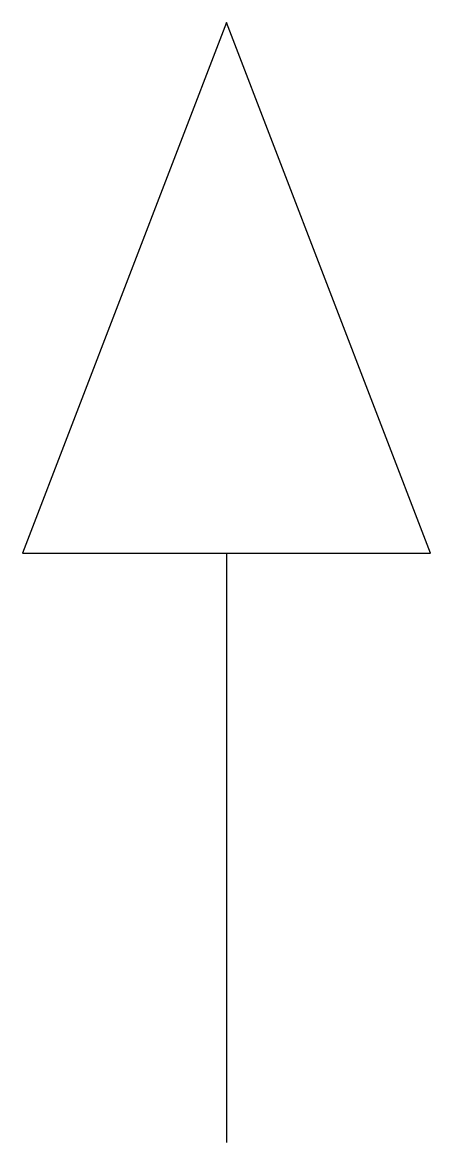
# Model space of a CAD drawing. Extents: x -0.024 to 0.024, y 0 to 0.132.
import ezdxf

# ---------------------------------------------------------------- set-up
doc = ezdxf.new("R2010")
doc.units = 0
doc.header["$LTSCALE"] = 0.5
doc.header["$MEASUREMENT"] = 0
doc.layers.get('0').update_dxf_attribs({"linetype": 'CONTINUOUS'})

msp = doc.modelspace()

# ---------------------------------------------------------------- linework, layer by layer
at = {"linetype": 'Continuous'}
msp.add_line((0, 0.06944), (0, 0), dxfattribs=at)
msp.add_lwpolyline([(-0.02406, 0.06944), (0.02406, 0.06944), (0, 0.13194)], close=True, dxfattribs=at)

doc.saveas('drawing.dxf')
